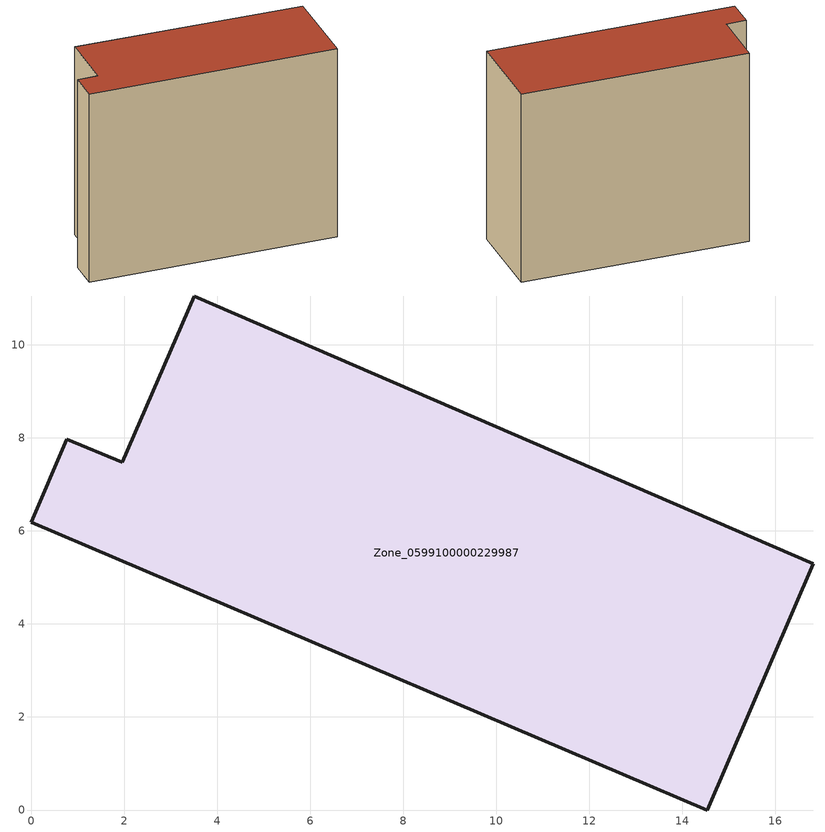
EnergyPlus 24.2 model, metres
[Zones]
Zone_0599100000229987
 floor ground (C_G): 14.54,0 0,6.19 0.76,7.97 1.96,7.48 3.5,11.05 16.81,5.3 z0
 wall outside (C_F): 1.96,7.48 0.76,7.97 0,6.19 14.54,0 16.81,5.3 3.5,11.05 1.96,7.48 z0:12.67
 roof outside (C_R): 16.81,5.3 3.5,11.05 1.96,7.48 0.76,7.97 0,6.19 14.54,0 z12.67
[BUILDING]
Pand.0599100000229987: North Axis=0; Terrain=City; Loads Convergence Tolerance Value=0.04; Temperature Convergence Tolerance Value=0.4; Solar Distribution=FullExterior; Maximum Number of Warmup Days=25; Minimum Number of Warmup Days=1
[Site:Location]
Rotterdam.The.Hague.AP_ZH_NLD Design_Conditions: Latitude=51.96; Longitude=4.45; Time Zone=1; Elevation=-4.5
[SITE:GROUNDTEMPERATURE:BUILDINGSURFACE]
18, 18, 18, 18, 18, 18, 18, 18, 18, 18, 18, 18
[MATERIAL] Thermal Absorptance=0.9; Solar Absorptance=0.7; Visible Absorptance=0.7
Name | Roughness | Thickness | Conductivity | Density | Specific Heat
G.TI.1946 | MediumSmooth | 0.15 | 1 | 540 | 1210
F.TI.1946 | Rough | 0.3 | 0.857143 | 1920 | 840
R.TI.1946 | MediumRough | 0.2 | 0.1 | 1500 | 1000
[CONSTRUCTION]
C_G: G.TI.1946
C_F: F.TI.1946
C_R: R.TI.1946
[ZONE]
Zone_0599100000229987: Type=1; Multiplier=1; Ceiling Height=Autocalculate; Volume=Autocalculate; Floor Area=autocalculate; Part of Total Floor Area=Yes
[ZONEINFILTRATION:DESIGNFLOWRATE]
Infil_Zone_0599100000229987: Zone or ZoneList or Space or SpaceList=Zone_0599100000229987; Schedule=AlwaysOn; Design Flow Rate Calculation Method=Flow/Area; Flow Rate per Floor Area=0.003; Constant Term Coefficient=1; Temperature Term Coefficient=0; Velocity Term Coefficient=0; Velocity Squared Term Coefficient=0
[HVACTEMPLATE:ZONE:IDEALLOADSAIRSYSTEM]
Zone_0599100000229987: Maximum Heating Supply Air Temperature=50; Minimum Cooling Supply Air Temperature=13; Maximum Heating Supply Air Humidity Ratio=0.0156; Minimum Cooling Supply Air Humidity Ratio=0.0077; Heating Limit=NoLimit; Cooling Limit=NoLimit; Dehumidification Control Type=ConstantSensibleHeatRatio; Cooling Sensible Heat Ratio=0.7; Dehumidification Setpoint=60; Humidification Control Type=None; Humidification Setpoint=30; Outdoor Air Method=None; Outdoor Air Flow Rate per Person=0.00944; Outdoor Air Flow Rate per Zone Floor Area=0; Outdoor Air Flow Rate per Zone=0; Demand Controlled Ventilation Type=None; Outdoor Air Economizer Type=NoEconomizer; Heat Recovery Type=None; Sensible Heat Recovery Effectiveness=0.7; Latent Heat Recovery Effectiveness=0.65
[ZONECONTROL:THERMOSTAT]
ThermostatControl_Zone_0599100000229987: Zone or ZoneList=Zone_0599100000229987; Control Type Schedule=DualSetpointControlType; Control 1=Thermostat_Zone_0599100000229987; Temperature Difference Between Cutout And Setpoint=0
[THERMOSTATSETPOINT:DUALSETPOINT]
Thermostat_Zone_0599100000229987: Heating Setpoint Temperature Schedule=HeatingSetpoint_Zone_0599100000229987; Cooling Setpoint Temperature Schedule=CoolingSetpoint_Zone_0599100000229987
[SCHEDULE:COMPACT]
HeatingSetpoint_Zone_0599100000229987: Through: 12/31, For: AllDays, Until: 24:00, 21
CoolingSetpoint_Zone_0599100000229987: Through: 12/31, For: AllDays, Until: 24:00, 24
DualSetpointControlType: Through: 12/31, For: AllDays, Until: 24:00, 4
AlwaysOn: Through: 12/31, For: AllDays, Until: 24:00, 1
